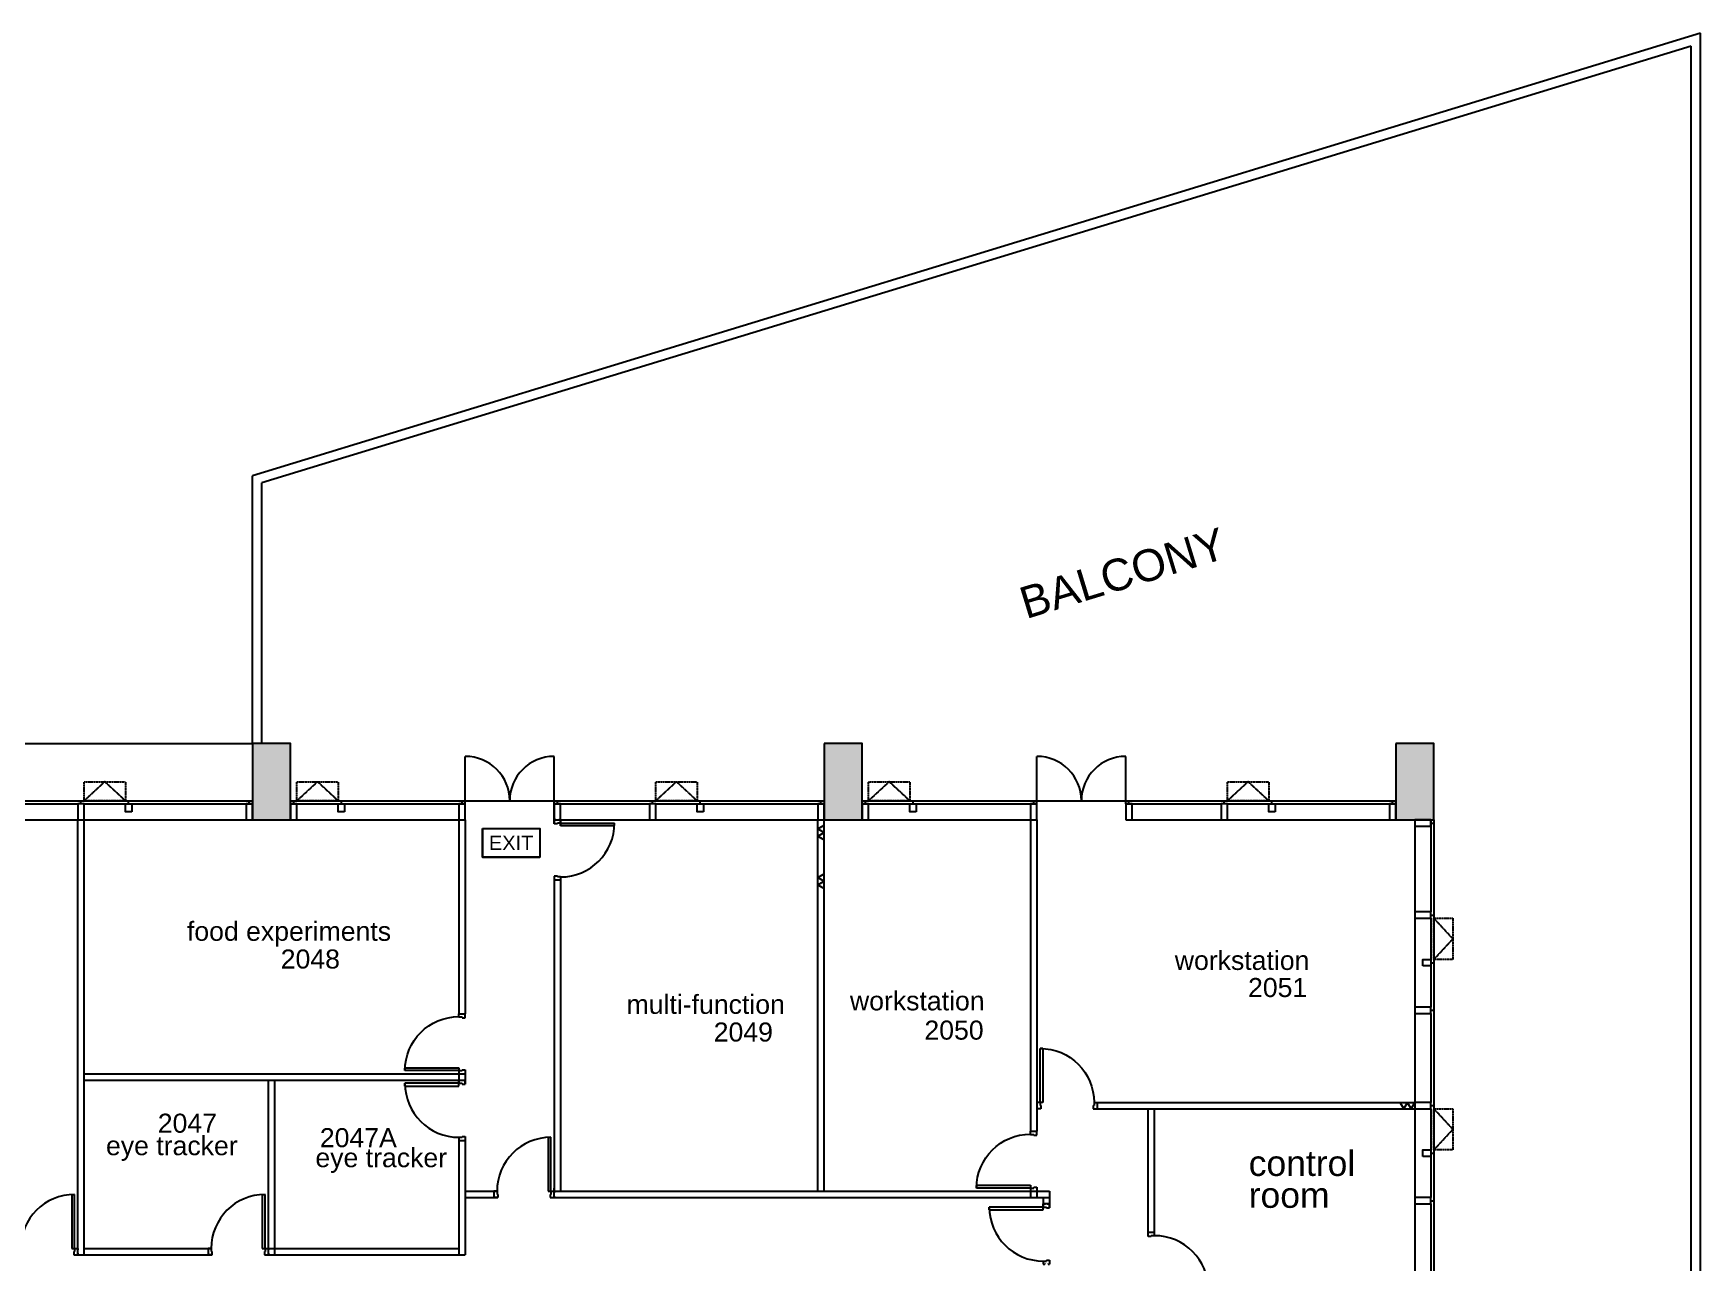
# Model space of a CAD drawing. Header units: millimetres. Extents: x 5824 to 120696, y -80 to 75151.
# Drawn here: x 91956 to 118206, y 22781 to 42144 of the extents above; entities that cross this region are included whole.
import ezdxf
from ezdxf.enums import TextEntityAlignment as Align

# ---------------------------------------------------------------- set-up
doc = ezdxf.new("R2010")
doc.units = ezdxf.units.MM
doc.linetypes.add('HIDDEN2', pattern=[4.7625, 3.175, -1.5875])
for name, color, linetype in [('DLN041_3', 8, 'Continuous'), ('DLN041__', 8, 'Continuous'), ('DLN061__', 8, 'Continuous'), ('DLN210__', 8, 'Continuous'), ('DLN220__', 8, 'Continuous'), ('DLN280__', 8, 'Continuous'), ('DLN314__', 8, 'Continuous'), ('DLN325__', 8, 'Continuous'), ('DLN580__', 8, 'Continuous'), ('FITDOOR', 8, 'Continuous'), ('FS-10', 8, 'Continuous'), ('FURNITURE', 8, 'Continuous')]:
    doc.layers.add(name, color=color, linetype=linetype)
doc.styles.add('ROMANS', font='swissl.ttf')
doc.styles.add('SWIS721LT750', font='swissl.ttf')

# ---------------------------------------------------------------- blocks, each defined once
blk = doc.blocks.new('WINDOW-OPEN')
at = {"layer": 'DLN314__', "linetype": 'HIDDEN2', "ltscale": 0.05}
blk.add_lwpolyline([(650, 0), (0, 0), (0, 300), (650, 300)], close=True, dxfattribs=at)
blk.add_lwpolyline([(650, 0), (325, 300), (0, 0)], dxfattribs=at)
blk = doc.blocks.new('314')
at = {"layer": 'DLN314__'}
blk.add_line((600, -250), (600, -300), dxfattribs=at)
blk.add_lwpolyline([(650, 0), (550, 0), (550, -250), (650, -250)], close=True, dxfattribs=at)
blk = doc.blocks.new('210')
at = {"layer": 'DLN314__'}
blk.add_line((1350, -250), (1350, -300), dxfattribs=at)
blk.add_lwpolyline([(1300, -125), (1400, -125), (1400, -250), (1300, -250)], close=True, dxfattribs=at)
blk = doc.blocks.new('FSEX-V01')
at = {"layer": 'DLN580__'}
for p, q in [((0, 300), (0, 0)), ((0, 300), (600, 300)), ((600, 300), (600, 0)), ((0, 0), (600, 0))]:
    blk.add_line(p, q, dxfattribs=at)
at = {"layer": 'DLN580__', "style": 'ROMANS'}
blk.add_text('EXIT', height=150, dxfattribs=at).set_placement((300, 150), align=Align.MIDDLE)
blk = doc.blocks.new('DR1CR2')
at = {"layer": 'FITDOOR'}
for p, q in [((-50, 0), (-50, -50)), ((-50, 0), (0, 0)), ((0, 0), (0, -25)), ((-62.5, -50), (-50, -50)), ((-62.5, -50), (-62.5, -100)), ((-62.5, -100), (0, -100)), ((-12, -25), (0, -25)), ((-12, -75), (0, -75)), ((0, -75), (0, -100))]:
    blk.add_line(p, q, dxfattribs=at)
blk = doc.blocks.new('DR1AD')
at = {"layer": 'FITDOOR'}
for p, q in [((-45, 1), (0, 1)), ((-45, 1), (-45, 0)), ((0, 0), (0, 1)), ((-45, 0), (0, 0))]:
    blk.add_line(p, q, dxfattribs=at)
blk = doc.blocks.new('DR1AM')
at = {"layer": 'FITDOOR'}
blk.add_arc((0, 0), 1, 90, 180, dxfattribs=at)
blk = doc.blocks.new('DR1CL2')
at = {"layer": 'FITDOOR'}
for p, q in [((50, 0), (0, 0)), ((0, 0), (0, -25)), ((50, 0), (50, -50)), ((12, -25), (0, -25)), ((0, -75), (0, -100)), ((12, -75), (0, -75)), ((62.5, -100), (0, -100)), ((62.5, -50), (50, -50)), ((62.5, -50), (62.5, -100))]:
    blk.add_line(p, q, dxfattribs=at)

msp = doc.modelspace()

# ---------------------------------------------------------------- linework, layer by layer
at = {"layer": 'DLN061__'}
for p, q in [((104306, 29615), (104406, 29673)), ((104306, 29615), (104406, 29558)), ((104306, 29500), (104406, 29558)), ((104306, 29500), (104406, 29442)), ((104306, 28846), (104406, 28904)), ((104306, 28846), (104406, 28789)), ((104306, 28731), (104406, 28789)), ((104306, 28731), (104406, 28673)), ((113533, 25206), (113475, 25306)), ((113533, 25206), (113591, 25306)), ((113648, 25206), (113591, 25306)), ((113648, 25206), (113706, 25306))]:
    msp.add_line(p, q, dxfattribs=at)
at = {"layer": 'DLN210__'}
for p, q in [((118206, 42144), (95406, 35174)), ((118206, 20456), (118206, 42144)), ((118056, 41941), (95556, 35063)), ((118056, 20606), (118056, 41941)), ((95406, 30956), (95406, 35174)), ((95556, 30956), (95556, 35063)), ((87006, 30956), (95406, 30956)), ((98756, 30056), (98756, 30756)), ((100156, 30056), (100156, 30756)), ((107756, 30056), (107756, 30756)), ((109156, 30056), (109156, 30756)), ((87006, 30056), (95406, 30056)), ((90506, 30006), (92656, 30006)), ((92756, 30006), (93406, 30006)), ((93506, 30006), (95406, 30006)), ((96006, 30056), (98756, 30056)), ((96006, 30006), (98756, 30006)), ((96106, 30006), (96756, 30006)), ((98756, 29756), (98756, 30056)), ((100156, 29756), (100156, 30056)), ((100156, 30056), (104406, 30056)), ((100156, 30006), (101656, 30006)), ((101756, 30006), (102406, 30006)), ((102506, 30006), (104406, 30006)), ((105006, 30056), (107756, 30056)), ((105006, 30006), (107756, 30006)), ((107656, 30056), (109206, 30056)), ((107756, 29756), (107756, 30056)), ((109156, 30056), (113406, 30056)), ((109156, 30006), (109156, 30056)), ((109156, 30006), (110656, 30006)), ((109256, 29756), (109256, 30006)), ((110756, 30006), (111406, 30006)), ((111506, 30006), (113406, 30006)), ((87006, 29756), (95406, 29756)), ((96006, 29756), (98756, 29756)), ((100156, 29756), (104406, 29756)), ((105006, 29756), (107756, 29756)), ((109256, 29756), (113406, 29756)), ((113706, 29756), (113706, 21056)), ((113956, 29756), (113956, 28306)), ((114006, 29756), (114006, 21056)), ((113956, 28206), (113956, 27556)), ((113956, 27456), (113956, 26806)), ((113956, 26706), (113956, 25306)), ((113956, 25206), (113956, 24556)), ((113956, 24456), (113956, 23806)), ((113956, 23706), (113956, 22306))]:
    msp.add_line(p, q, dxfattribs=at)
for centre, start, end in [((98756, 30056), 0, 90), ((100156, 30056), 90, 180), ((107756, 30056), 0, 90), ((109156, 30056), 90, 180)]:
    msp.add_arc(centre, 700, start, end, dxfattribs=at)
at = {"layer": 'DLN220__'}
for p, q in [((92656, 22906), (92656, 29756)), ((92756, 22906), (92756, 29756)), ((104306, 23906), (104306, 29756)), ((104406, 23906), (104406, 29756)), ((100256, 28806), (100156, 28806)), ((98656, 26701), (98756, 26701)), ((92756, 25756), (98756, 25756)), ((98656, 25756), (98756, 25756)), ((98656, 25756), (98756, 25756)), ((98656, 25756), (98756, 25756)), ((98656, 25756), (98756, 25756)), ((92756, 25656), (98756, 25656)), ((95656, 22906), (95656, 25656)), ((95756, 22906), (95756, 25656)), ((108644, 25206), (113706, 25206)), ((108656, 25306), (113706, 25306)), ((108706, 25306), (108706, 25206)), ((109506, 23256), (109506, 25206)), ((109606, 23256), (109606, 25206)), ((98656, 24706), (98756, 24706)), ((107656, 24851), (107756, 24851)), ((99206, 23906), (99206, 23806)), ((100156, 23806), (100156, 23956)), ((100156, 23806), (100156, 23956)), ((107656, 23906), (107756, 23906)), ((107656, 23906), (107756, 23906)), ((107656, 23906), (107756, 23906)), ((107656, 23906), (107756, 23906)), ((107956, 23706), (107856, 23706)), ((109606, 23256), (109506, 23256)), ((92656, 22906), (92656, 23056)), ((92656, 22906), (92656, 23056)), ((94706, 23006), (94706, 22906)), ((95656, 22906), (95656, 23056)), ((95656, 22906), (95656, 23056))]:
    msp.add_line(p, q, dxfattribs=at)
for points in [[(98656, 29756), (98656, 26701)], [(98756, 29756), (98756, 26701)], [(107656, 29756), (107656, 27701)], [(107756, 29756), (107756, 27689)], [(100156, 28869), (100156, 23906)], [(100256, 28806), (100256, 23906)], [(107656, 27701), (107656, 24851)], [(107756, 27689), (107756, 24851)], [(98656, 25806), (98656, 25606)], [(98756, 25819), (98756, 25594)], [(98656, 24706), (98656, 22906)], [(98756, 24706), (98756, 22906)], [(98756, 23906), (99256, 23906)], [(100061, 23906), (107956, 23906)], [(107656, 23956), (107656, 23806)], [(107756, 23969), (107756, 23806)], [(107956, 23906), (107956, 23644)], [(98756, 23806), (99269, 23806)], [(100094, 23806), (107956, 23806)], [(107856, 23806), (107856, 23656)], [(92656, 22906), (94769, 22906)], [(92756, 23006), (94756, 23006)], [(95594, 22906), (95819, 22906)], [(95606, 23006), (95806, 23006)], [(95756, 23006), (98656, 23006)], [(95756, 22906), (98756, 22906)]]:
    msp.add_lwpolyline(points, dxfattribs=at)
at = {"layer": 'DLN280__'}
for points in [[(95406, 30956), (95406, 29756), (96006, 29756), (96006, 30956)], [(104406, 30956), (104406, 29756), (105006, 29756), (105006, 30956)], [(113406, 30956), (113406, 29756), (114006, 29756), (114006, 30956)]]:
    msp.add_lwpolyline(points, close=True, dxfattribs=at)
at = {"layer": 'DLN314__'}
msp.add_line((98706, 30056), (100256, 30056), dxfattribs=at)
at = {"layer": 'DLN325__'}
msp.add_arc((100256, 29706), 850, 270, 0, dxfattribs=at)
at = {"layer": 'FITDOOR'}
for p, q in [((100156, 29694), (100156, 29756)), ((100181, 29756), (100156, 29756)), ((100206, 29694), (100156, 29694)), ((100181, 29744), (100181, 29756)), ((100206, 29694), (100206, 29706)), ((100256, 29706), (100206, 29706)), ((100256, 29756), (100231, 29756)), ((100231, 29744), (100231, 29756)), ((100256, 29706), (100256, 29756)), ((100256, 29706), (101106, 29706)), ((100256, 29661), (100256, 29706)), ((101106, 29661), (100256, 29661)), ((100206, 28869), (100156, 28869)), ((100206, 28869), (100206, 28856)), ((100256, 28856), (100206, 28856)), ((100231, 28818), (100231, 28806)), ((100256, 28806), (100231, 28806)), ((100256, 28856), (100256, 28806))]:
    msp.add_line(p, q, dxfattribs=at)
at = {"layer": 'FS-10'}
msp.add_lwpolyline([(99028, 29618), (99928, 29618), (99928, 29168), (99028, 29168)], close=True, dxfattribs=at)
at = {"layer": 'FURNITURE', "color": 3}
for points in [[(100156, 29756), (100156, 29694)], [(100256, 29756), (100256, 29661)], [(107656, 26856), (107656, 26656)], [(107756, 26869), (107756, 26644)], [(95594, 22906), (95819, 22906)], [(95606, 23006), (95806, 23006)]]:
    msp.add_lwpolyline(points, dxfattribs=at)
at = {"layer": 'FURNITURE'}
for points in [[(95406, 30956), (96006, 30956), (95406, 29756), (96006, 29756)], [(104406, 30956), (105006, 30956), (104406, 29756), (105006, 29756)], [(113406, 30956), (114006, 30956), (113406, 29756), (114006, 29756)]]:
    msp.add_solid(points, dxfattribs=at)

# ---------------------------------------------------------------- block references
at = {"layer": 'DLN314__'}
for p in [(92756, 30056), (96106, 30056), (101756, 30056), (105106, 30056), (110756, 30056)]:
    msp.add_blockref('WINDOW-OPEN', p, dxfattribs=at)
for name, p, rotation in [('314', (93306, 29756), 179.9999999999997), ('314', (93306, 29756), 179.9999999999997), ('210', (94806, 29756), 179.9999999999997), ('314', (95956, 29756), 179.9999999999997), ('314', (96656, 29756), 179.9999999999997), ('210', (98156, 29756), 179.9999999999997), ('314', (99306, 29756), 179.9999999999997), ('314', (100806, 29756), 179.9999999999997), ('314', (102306, 29756), 179.9999999999997), ('210', (103806, 29756), 179.9999999999997), ('314', (104956, 29756), 179.9999999999997), ('314', (105656, 29756), 179.9999999999997), ('210', (107156, 29756), 179.9999999999997), ('314', (108306, 29756), 179.9999999999997), ('314', (109806, 29756), 179.9999999999997), ('314', (111306, 29756), 179.9999999999997), ('210', (112806, 29756), 179.9999999999997), ('314', (113956, 29756), 179.9999999999997), ('314', (113706, 29106), 90), ('314', (113706, 27656), 90), ('WINDOW-OPEN', (114006, 28206), 270), ('210', (113706, 26156), 90), ('314', (113706, 26156), 90), ('314', (113706, 24656), 90), ('WINDOW-OPEN', (114006, 25206), 270), ('210', (113706, 23156), 90), ('314', (113706, 23156), 90)]:
    msp.add_blockref(name, p, dxfattribs=dict(at, rotation=rotation))
at = {"layer": 'DLN325__'}
for p, xscale, yscale, zscale, rotation in [((98656, 25806), -850, 850, 850, 90.00000000002038), ((98656, 25606), 850, 850, 850, 89.99999999997647), ((100106, 23906), 850.0000000000001, 850.0000000000001, 850.0000000000001, 359.9999992746847), ((107656, 23956), -850, 850, 850, 90.00000000002038), ((92606, 23006), 850.0000000000001, 850.0000000000001, 850.0000000000001, 359.9999992746847), ((95606, 23006), 850.0000000000001, 850.0000000000001, 850.0000000000001, 359.9999992746847), ((107856, 23656), 850, 850, 850, 89.99999999997647), ((109606, 22356), 850, 850, 850, 270)]:
    msp.add_blockref('DR1AM', p, dxfattribs=dict(at, xscale=xscale, yscale=yscale, zscale=zscale, rotation=rotation))
at = {"layer": 'DLN325__', "xscale": -1}
for name, p, rotation in [('DR1CL2', (98656, 26701), 89.99999999999689), ('DR1CR2', (98656, 25756), 89.99999999999689), ('DR1CL2', (107656, 24851), 90), ('DR1CR2', (107656, 23906), 90)]:
    msp.add_blockref(name, p, dxfattribs=dict(at, rotation=rotation))
at = {"layer": 'DLN325__', "xscale": -1, "yscale": 850}
msp.add_blockref('DR1AD', (107806, 25306), dxfattribs=at)
at = {"layer": 'DLN325__', "xscale": -850, "yscale": 850, "zscale": 850}
msp.add_blockref('DR1AM', (107806, 25306), dxfattribs=at)
at = {"layer": 'DLN325__', "xscale": -1, "yscale": 850}
for p, rotation in [((98656, 25806), 89.99999999999689), ((107656, 23956), 90)]:
    msp.add_blockref('DR1AD', p, dxfattribs=dict(at, rotation=rotation))
at = {"layer": 'DLN325__', "yscale": 850}
for p, rotation in [((98656, 25606), 90), ((100106, 23906), 359.9999992746259), ((92606, 23006), 359.9999992746259), ((95606, 23006), 359.9999992746259), ((107856, 23656), 90)]:
    msp.add_blockref('DR1AD', p, dxfattribs=dict(at, rotation=rotation))
at = {"layer": 'DLN325__'}
for name, p, rotation in [('DR1CR2', (98656, 25656), 90), ('DR1CL2', (98656, 24706), 90), ('DR1CL2', (99206, 23906), 359.9999992746259), ('DR1CR2', (100156, 23906), 359.9999992746259), ('DR1CR2', (107856, 23706), 90), ('DR1CL2', (109606, 23256), 270), ('DR1CR2', (92656, 23006), 359.9999992746259), ('DR1CL2', (94706, 23006), 359.9999992746259), ('DR1CR2', (95656, 23006), 359.9999992746259), ('DR1CL2', (107856, 22756), 90)]:
    msp.add_blockref(name, p, dxfattribs=dict(at, rotation=rotation))
at = {"layer": 'DLN325__', "xscale": -1}
for name, p in [('DR1CR2', (107756, 25306)), ('DR1CL2', (108706, 25306))]:
    msp.add_blockref(name, p, dxfattribs=at)
at = {"layer": 'DLN580__', "xscale": 1.5, "yscale": 1.5, "zscale": 1.5}
msp.add_blockref('FSEX-V01', (99028, 29168), dxfattribs=at)

# ---------------------------------------------------------------- texts
at = {"layer": 'DLN041_3', "style": 'SWIS721LT750'}
for s, height, p in [('food experiments', 300, (94374, 27851)), ('2048', 300, (95851, 27414)), ('workstation', 300, (109927, 27392)), ('workstation', 300, (104813, 26755)), ('2051', 300, (111080, 26965)), ('multi-function', 300, (101296, 26700)), ('2049', 300, (102668, 26264)), ('2050', 300, (105985, 26294)), ('2047', 300, (93915, 24828)), ('eye tracker', 300, (93100, 24474)), ('2047A', 300, (96467, 24600)), ('eye tracker', 300, (96397, 24285)), ('control', 400, (111091, 24147)), ('room', 400, (111091, 23645))]:
    msp.add_text(s, height=height, dxfattribs=at).set_placement(p)
at = {"layer": 'DLN041__', "insert": (107586, 32909), "char_height": 500, "width": 4229.16, "attachment_point": 7, "rotation": 17, "style": 'SWIS721LT750'}
msp.add_mtext('BALCONY', dxfattribs=at)

doc.saveas('drawing.dxf')
